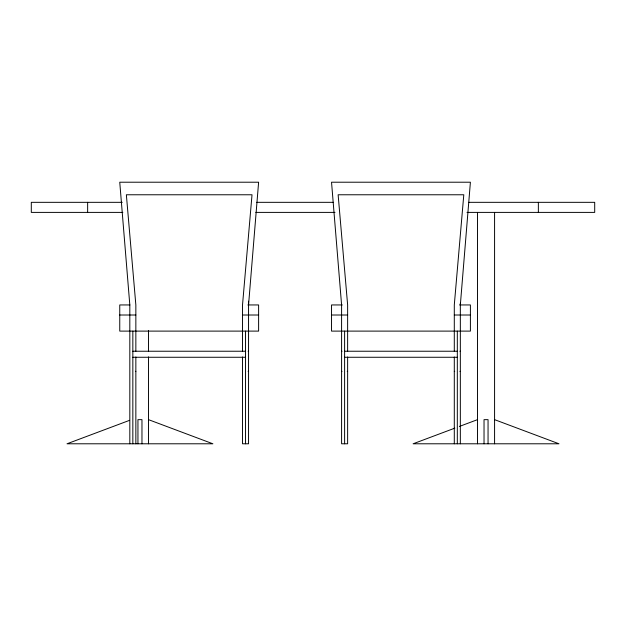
<?xml version="1.0" encoding="UTF-8"?>
<svg xmlns="http://www.w3.org/2000/svg" width="626" height="626" viewBox="0 0 626 626"><rect width="100%" height="100%" fill="white"/><g stroke="black" fill="none" stroke-linecap="round" stroke-linejoin="round"><path stroke-width="0.94" d="M248.553 304.948L258.616 182.213L119.754 182.213L129.817 304.948L129.817 443.787M460.337 304.948L470.4 182.213L331.537 182.213L341.593 304.948L341.593 443.787L347.633 443.787L347.633 356.976M129.605 420.32L67.029 443.787L212.879 443.787L148.495 419.647M454.836 428.145L413.121 443.787L558.971 443.787L494.579 419.647M459.367 426.447L477.505 419.647M122.234 202.331L31.3 202.331L31.3 212.394L122.837 212.394M256.785 202.331L333.228 202.331M468.944 202.331L594.7 202.331L594.7 212.394L466.988 212.394M255.807 212.394L334.996 212.394M129.918 304.948L119.754 304.948L119.754 331.107L258.616 331.107L258.616 304.948L247.865 304.948M342.289 304.948L331.537 304.948L331.537 331.107L470.4 331.107L470.4 304.948L459.64 304.948M119.754 315.011L135.85 315.011M242.52 315.011L258.616 315.011M331.537 315.011L347.633 315.011M454.296 315.011L470.4 315.011M132.837 351.233L245.541 351.233M248.154 351.233L248.553 351.233M341.593 351.233L341.999 351.233M344.613 351.233L457.316 351.233M459.93 351.233L460.337 351.233M132.837 357.266L245.541 357.266M344.613 357.266L457.316 357.266M135.451 371.351L135.85 371.351M248.154 371.351L248.553 371.351M341.593 371.351L341.999 371.351M347.227 371.351L347.633 371.351M454.296 371.351L454.703 371.351M459.93 371.351L460.337 371.351M538.36 202.331L538.36 212.394M494.579 212.394L494.579 443.787M488.053 443.787L488.053 419.647L484.031 419.647L484.031 443.787M477.505 212.394L477.505 443.787M460.337 303.156L460.337 443.787M457.316 331.107L457.316 443.787M454.296 351.233L454.296 304.948L463.796 194.772L338.134 194.772L347.633 304.948L347.633 351.233M454.296 356.976L454.296 443.787M344.613 331.107L344.613 443.787M248.553 301.208L248.553 443.787L242.52 443.787L242.52 356.976M245.541 331.107L245.541 443.787M242.52 351.233L242.52 304.948L252.02 194.772L126.358 194.772L135.85 304.948L135.85 351.233M148.495 330.536L148.495 351.037M148.495 356.89L148.495 443.787M141.969 443.787L141.969 419.647L137.947 419.647L137.947 443.787M135.85 356.976L135.85 443.787M132.837 331.107L132.837 443.787M87.64 202.331L87.64 212.394"/></g></svg>
